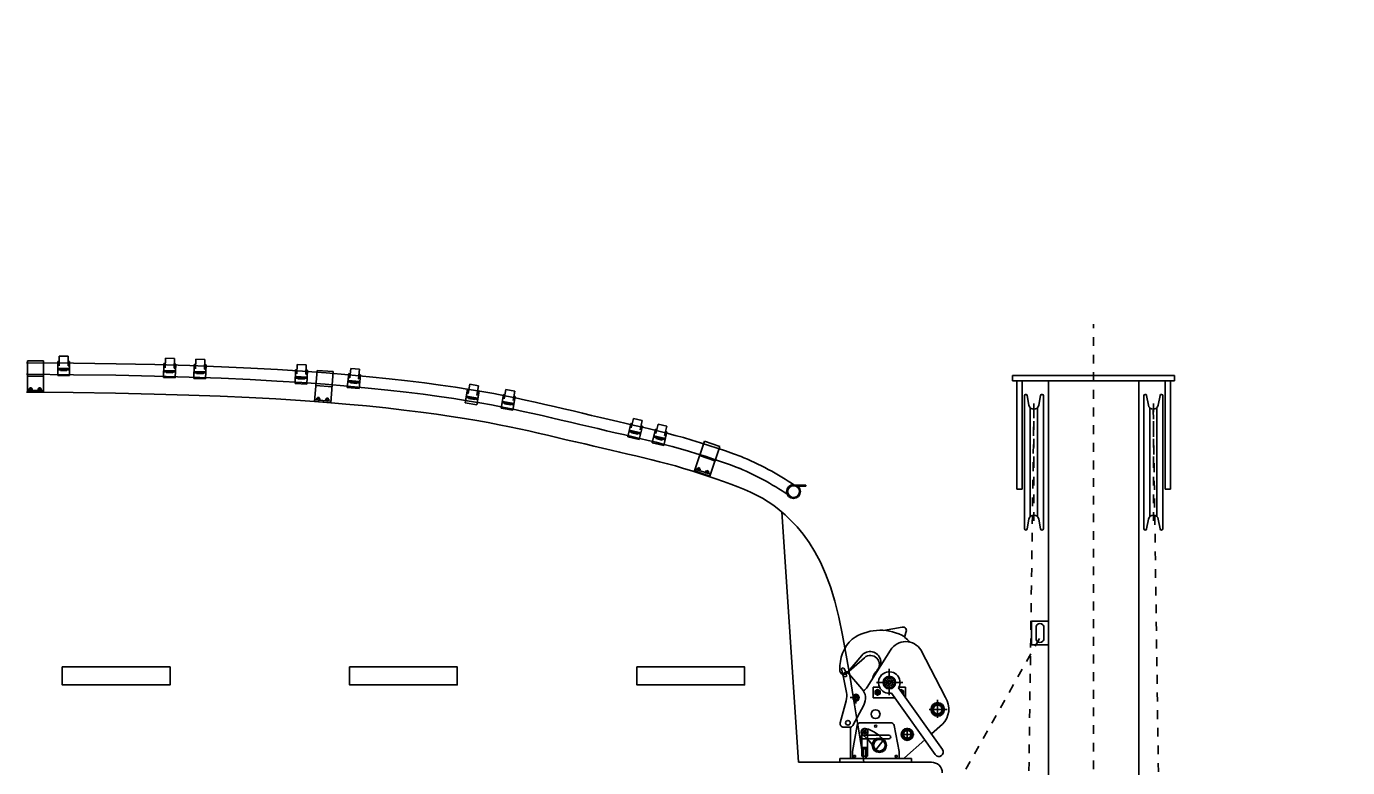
# Model space of a CAD drawing. Header units: millimetres. Extents: x -4 to 3776, y -4 to 4079.
# Drawn here: x 328.24 to 343.21, y 521.71 to 530.11 of the extents above; entities that cross this region are included whole.
import ezdxf
from ezdxf import colors
from ezdxf.entities.mleader import LeaderData, LeaderLine
from ezdxf.math import Vec2, Vec3

# ---------------------------------------------------------------- set-up
doc = ezdxf.new("R2010")
doc.units = ezdxf.units.MM
for name, pattern in [('ACAD_ISO02W100', [15, 12, -3]), ('CEN1', [2, 1, -0.4, 0.2, -0.4]), ('CENTER', [2, 1.25, -0.25, 0.25, -0.25])]:
    doc.linetypes.add(name, pattern=pattern)
for name, color, linetype in [('01-equipment', 3, 'Continuous'), ('03-input', 3, 'Continuous'), ('05-center', 6, 'CEN1'), ('06-text', 2, 'Continuous'), ('BK_kedu', 255, 'Continuous')]:
    doc.layers.add(name, color=color, linetype=linetype)
doc.styles.get("Standard").update_dxf_attribs({"font": 'arial.ttf'})

# ---------------------------------------------------------------- blocks, each defined once
blk = doc.blocks.new('艇架正视')
at = {"linetype": 'CEN1', "ltscale": 2}
blk.add_line((2821.6, 674.5), (5381.5, 5211.3), dxfattribs=at)
at = {"layer": '03-input', "color": 3, "linetype": 'Continuous'}
for p, q in [((5321, 5792), (5321, 5780)), ((5321, 5792), (5679, 5792)), ((5679, 5792), (5679, 5780)), ((5321, 5780), (5679, 5780)), ((5330, 5780), (5330, 5540)), ((5342, 5780), (5342, 5540)), ((5400, 4300), (5400, 5780)), ((5400, 5780), (5600, 5780)), ((5600, 4300), (5600, 5780)), ((5658, 5780), (5658, 5540)), ((5670, 5780), (5670, 5540)), ((5347, 5747), (5347, 5600)), ((5353, 5747.4), (5357.1, 5726.3)), ((5383, 5747.4), (5378.8, 5725.8)), ((5389, 5747), (5389, 5600)), ((5611, 5747), (5611, 5600)), ((5617, 5747.4), (5621.1, 5726.3)), ((5647, 5747.4), (5642.8, 5725.8)), ((5653, 5747), (5653, 5600)), ((5360, 5720.5), (5360, 5600)), ((5376, 5720.5), (5376, 5600)), ((5624, 5720.5), (5624, 5600)), ((5640, 5720.5), (5640, 5600)), ((5347, 5453), (5347, 5600)), ((5360, 5479.5), (5360, 5600)), ((5376, 5479.5), (5376, 5600)), ((5389, 5453), (5389, 5600)), ((5611, 5453), (5611, 5600)), ((5624, 5479.5), (5624, 5600)), ((5640, 5479.5), (5640, 5600)), ((5653, 5453), (5653, 5600)), ((5330, 5540), (5342, 5540)), ((5658, 5540), (5670, 5540)), ((5353, 5452.6), (5357.1, 5473.7)), ((5383, 5452.6), (5378.8, 5474.2)), ((5617, 5452.6), (5621.2, 5474.2)), ((5647, 5452.6), (5642.9, 5473.7)), ((5362.9, 5248.2), (5362.9, 5196.3)), ((5362.9, 5248.2), (5400, 5248.2)), ((5373.1, 5236.9), (5373.1, 5207.6)), ((5389.8, 5236.9), (5389.8, 5207.6)), ((5362.9, 5196.3), (5400, 5196.3))]:
    blk.add_line(p, q, dxfattribs=at)
at = {"layer": '03-input', "color": 3, "linetype": 'CENTER'}
for p, q in [((5368, 5729.8), (5368, 5600)), ((5632, 5729.8), (5632, 5600)), ((5368, 5717), (5350, 4410)), ((5649.8, 4447), (5631.8, 5717)), ((5368, 5470.2), (5368, 5600)), ((5632, 5470.2), (5632, 5600))]:
    blk.add_line(p, q, dxfattribs=at)
at = {"layer": '03-input', "color": 3, "linetype": 'Continuous'}
for centre, radius, start, end in [((5350, 5747), 3, 7.3754, 180), ((5368, 5728), 11, 188.6875, 349.5065), ((5386, 5747), 3, 0, 172.6246), ((5614, 5747), 3, 7.3754, 180), ((5632, 5728), 11, 188.6875, 349.5065), ((5650, 5747), 3, 0, 172.6246), ((5368, 5472), 11, 10.4935, 171.3125), ((5632, 5472), 11, 8.6875, 169.5065), ((5350, 5453), 3, 180, 352.6246), ((5386, 5453), 3, 187.3754, 0), ((5614, 5453), 3, 180, 352.6246), ((5650, 5453), 3, 187.3754, 0), ((5378.1, 5236.9), 5, 132.0297, 180), ((5381.5, 5233.2), 9.98, 47.9703, 132.0297), ((5384.8, 5236.9), 5, 0, 47.9703), ((5378.1, 5207.6), 5, 180, 227.9703), ((5381.5, 5211.3), 9.98, 227.9703, 312.0297), ((5384.8, 5207.6), 5, 312.0297, 0)]:
    blk.add_arc(centre, radius, start, end, dxfattribs=at)
at = {"layer": '05-center', "ltscale": 2}
blk.add_line((5500, -150.1), (5500, 5905.5), dxfattribs=at)
blk = doc.blocks.new('A$C4EFE2257')
at = {"layer": '03-input', "color": 0, "linetype": 'Continuous'}
for p, q in [((0, 38.7), (4, 38.7)), ((0, 0), (0, 38.7)), ((3.5, 27.1), (3.5, 38.7)), ((4, 27.1), (4, 53.6)), ((29, 53.6), (4, 53.6)), ((29, 27.1), (29, 53.6)), ((29, 38.7), (33, 38.7)), ((29.5, 27.1), (29.5, 38.7)), ((33, 0), (33, 38.7)), ((33, 19.5), (0, 19.5)), ((0, 17.6), (33, 17.6)), ((0, 15.6), (33, 15.6)), ((4, 27.1), (3.5, 27.1)), ((7.5, 17.6), (7.5, 19.5)), ((7.5, 13.6), (7.5, 15.6)), ((7.5, 13.6), (25.5, 13.6)), ((25.5, 17.6), (25.5, 19.5)), ((25.5, 13.6), (25.5, 15.6)), ((29.5, 27.1), (29, 27.1)), ((0, 0), (33, 0))]:
    blk.add_line(p, q, dxfattribs=at)
blk = doc.blocks.new('PROFILPR')
at = {"layer": '03-input', "color": 0, "linetype": 'Continuous'}
for p, q in [((-22.5, 87), (22.5, 87)), ((-22.5, 0), (-22.5, 87)), ((22.5, 87), (22.5, 0)), ((22.5, 45), (-22.5, 45)), ((22.5, 5), (-22.5, 5)), ((22.5, 0), (-22.5, 0)), ((-17.6, 10), (-17.6, 5)), ((-8.9, 10), (-17.6, 10)), ((-17.6, 5), (-8.9, 5)), ((-15.7, 5), (-15.7, 12)), ((-15.7, 12), (-10.7, 12)), ((-15.7, 9), (-15.7, 7.5)), ((-15.7, 6), (-15.7, 7.5)), ((-10.7, 5), (-15.7, 5)), ((-10.8, 7.5), (-10.8, 9)), ((-10.8, 7.5), (-10.8, 6)), ((-10.7, 5), (-10.7, 12)), ((-8.9, 5), (-8.9, 10)), ((7.5, 10), (7.5, 5)), ((16.2, 10), (7.5, 10)), ((7.5, 5), (16.2, 5)), ((9.4, 5), (9.4, 12)), ((9.4, 12), (14.4, 12)), ((9.4, 9), (9.4, 7.5)), ((9.4, 6), (9.4, 7.5)), ((14.4, 5), (9.4, 5)), ((14.3, 7.5), (14.3, 9)), ((14.3, 7.5), (14.3, 6)), ((14.4, 5), (14.4, 12)), ((16.2, 5), (16.2, 10))]:
    blk.add_line(p, q, dxfattribs=at)
for points in [[(-17.6, 10, -0.053714), (-16.8, 9.9, -0.06756), (-16.2, 9.7, -0.105274), (-15.8, 9.3, -0.168253), (-15.7, 9, -0.168253)], [(-17.6, 5, 0.053714), (-16.8, 5.1, 0.06756), (-16.2, 5.3, 0.105274), (-15.8, 5.7, 0.168253), (-15.7, 6, 0.168253)], [(-10.8, 9, 0.200825), (-10.9, 9.3, 0.097941), (-11.5, 9.7, 0.055066), (-12.2, 9.9, 0.041895), (-13.2, 10, 0.041895), (-14.2, 9.9, 0.055066), (-14.9, 9.7, 0.097941), (-15.5, 9.3, 0.200825), (-15.7, 9, 0.200825)], [(-10.8, 6, -0.200825), (-10.9, 5.7, -0.097941), (-11.5, 5.3, -0.055066), (-12.2, 5.1, -0.041895), (-13.2, 5, -0.041895), (-14.2, 5.1, -0.055066), (-14.9, 5.3, -0.097941), (-15.5, 5.7, -0.200825), (-15.7, 6, -0.200825)], [(-8.9, 10, 0.053714), (-9.6, 9.9, 0.06756), (-10.2, 9.7, 0.105274), (-10.6, 9.3, 0.168253), (-10.8, 9, 0.168253)], [(-8.9, 5, -0.053714), (-9.6, 5.1, -0.06756), (-10.2, 5.3, -0.105274), (-10.6, 5.7, -0.168253), (-10.8, 6, -0.168253)], [(7.5, 10, -0.053714), (8.3, 9.9, -0.06756), (8.9, 9.7, -0.105274), (9.3, 9.3, -0.168253), (9.4, 9, -0.168253)], [(7.5, 5, 0.053714), (8.3, 5.1, 0.06756), (8.9, 5.3, 0.105274), (9.3, 5.7, 0.168253), (9.4, 6, 0.168253)], [(14.3, 9, 0.200825), (14.2, 9.3, 0.097941), (13.6, 9.7, 0.055066), (12.9, 9.9, 0.041895), (11.9, 10, 0.041895), (10.9, 9.9, 0.055066), (10.2, 9.7, 0.097941), (9.6, 9.3, 0.200825), (9.4, 9, 0.200825)], [(14.3, 6, -0.200825), (14.2, 5.7, -0.097941), (13.6, 5.3, -0.055066), (12.9, 5.1, -0.041895), (11.9, 5, -0.041895), (10.9, 5.1, -0.055066), (10.2, 5.3, -0.097941), (9.6, 5.7, -0.200825), (9.4, 6, -0.200825)], [(16.2, 10, 0.053714), (15.5, 9.9, 0.06756), (14.9, 9.7, 0.105274), (14.5, 9.3, 0.168253), (14.3, 9, 0.168253)], [(16.2, 5, -0.053714), (15.5, 5.1, -0.06756), (14.9, 5.3, -0.105274), (14.5, 5.7, -0.168253), (14.3, 6, -0.168253)]]:
    blk.add_lwpolyline(points, format="xyb", dxfattribs=at)
blk = doc.blocks.new('A$C480C00B7')
at = {"layer": '03-input', "color": 0, "linetype": 'Continuous'}
for p, q in [((4.1, 162.4), (8.4, 141.8)), ((5.7, 164.7), (8.2, 165.3)), ((17.6, 97.3), (7.2, 147.6)), ((18.6, 154.1), (8.4, 149.8)), ((10.3, 164.3), (15.8, 154.7)), ((16, 154.1), (18.2, 143.9)), ((20.9, 153.6), (60.9, 107.1)), ((10.8, 140.3), (16.6, 141.5)), ((0.2, 12.6), (16.9, 74)), ((65.8, 62), (35.1, 5.2)), ((26.3, 0), (9.8, 0))]:
    blk.add_line(p, q, dxfattribs=at)
for centre, radius in [((44.1, 82.9), 8.5), ((21.9, 12.4), 6.5)]:
    blk.add_circle(centre, radius, dxfattribs=at)
for centre, radius, start, end in [((6.1, 162.8), 2, 101.7403, 191.7403), ((9.2, 148), 2, 112.7492, 191.7403), ((8.6, 163.3), 2, 29.9161, 101.7403), ((14.1, 153.7), 2, 11.7403, 29.9161), ((19.4, 152.3), 2, 40.7473, 112.7492), ((10.4, 142.2), 2, 191.7403, 281.7403), ((16.2, 143.4), 2, 281.7403, 11.7403), ((-31.3, 87.1), 50, 344.7212, 11.7403), ((30.6, 81), 40, 331.5913, 40.7473), ((9.8, 10), 10, 164.7212, 270), ((26.3, 10), 10, 270, 331.5913)]:
    blk.add_arc(centre, radius, start, end, dxfattribs=at)
blk = doc.blocks.new('A$C67EC23AD')
at = {"layer": '03-input', "color": 0, "linetype": 'Continuous'}
for centre, radius in [((10, 58.9), 4.25), ((48.9, 20), 20), ((48.9, 20), 16)]:
    blk.add_circle(centre, radius, dxfattribs=at)
for centre, radius, start, end in [((10, 58.9), 10, 74.825, 231.8158), ((-58, -27.6), 100, 23.9914, 51.8158), ((-7.3, -9.3), 80.3, 27.2499, 75.9058), ((48.9, 20), 17, 203.9914, 28.9664)]:
    blk.add_arc(centre, radius, start, end, dxfattribs=at)
blk = doc.blocks.new('hook-a')
at = {"layer": '03-input', "color": 0, "linetype": 'Continuous'}
for p, q in [((122.1, 367.2), (173.8, 376.4)), ((181.3, 351.2), (183.9, 361)), ((19.1, 247.4), (61.1, 297.5)), ((141.5, 312.4), (76.6, 209.1)), ((294.2, 180), (226, 312.7)), ((19.1, 247.4), (68.7, 291.1)), ((92.9, 209.3), (110.6, 209.3)), ((92.9, 209.3), (92.9, 179.3)), ((107.9, 209.3), (110.6, 209.3)), ((143.6, 192.3), (265.5, 21.1)), ((163.9, 206.8), (285.9, 35.6)), ((165.2, 209.3), (167.9, 209.3)), ((165.2, 209.3), (182.9, 209.3)), ((182.9, 209.3), (182.9, 180.1)), ((92.9, 179.3), (152.8, 179.3)), ((257.5, 155.5), (272.5, 164.2)), ((257.5, 138.2), (257.5, 155.5)), ((272.5, 123.9), (272.5, 173.6)), ((272.5, 164.2), (287.5, 155.5)), ((287.5, 155.5), (287.5, 138.2)), ((248.6, 146.8), (298.6, 146.8)), ((272.5, 129.5), (257.5, 138.2)), ((287.5, 138.2), (272.5, 129.5)), ((30, 97.5), (30, 10)), ((30, 97.5), (30, 10)), ((48.5, 101.8), (35, 30)), ((58.3, 110), (141.7, 110)), ((61.4, 79.8), (61.4, 16.9)), ((63.5, 75.3), (100, 75.3)), ((66.9, 83.9), (71.9, 83.9)), ((69.4, 81.4), (69.4, 86.4)), ((77.4, 79.8), (77.4, 16.9)), ((136.5, 75.3), (100, 75.3)), ((151.5, 101.8), (165, 30)), ((169.9, 77.5), (207.2, 77.5)), ((174.8, 85.1), (188, 92.7)), ((174.8, 69.9), (174.8, 85.1)), ((188, 59.5), (188, 95.5)), ((188, 92.7), (201.2, 85.1)), ((201.2, 85.1), (201.2, 69.9)), ((255.3, 78.5), (286.1, 105.7)), ((61.4, 36.9), (77.4, 36.9)), ((63.5, 65.3), (100, 65.3)), ((136.5, 65.3), (100, 65.3)), ((120.2, 59.5), (100.2, 34.5)), ((188, 62.3), (174.8, 69.9)), ((180, 11.9), (236.5, 61.8)), ((201.2, 69.9), (188, 62.3)), ((0, 10), (200, 10)), ((0, 0), (0, 10)), ((0, 0), (200, 0)), ((35, 30), (35, 12)), ((37, 10), (163, 10)), ((61.4, 16.9), (77.1, 16.9)), ((65.4, 16.9), (65.4, 10)), ((66.4, 16.9), (66.4, 10)), ((72.4, 16.9), (72.4, 10)), ((73.4, 16.9), (73.4, 10)), ((165, 30), (165, 12)), ((180, 10), (180, 11.9)), ((200, 0), (200, 10))]:
    blk.add_line(p, q, dxfattribs=at)
at = {"layer": '03-input', "color": 0, "linetype": 'CENTER'}
for p, q in [((137.9, 260.2), (137.9, 186.6)), ((102.5, 221.8), (175.8, 221.8))]:
    blk.add_line(p, q, dxfattribs=at)
at = {"layer": '03-input', "color": 0, "linetype": 'CENTER', "ltscale": 0.35}
for p, q in [((37.7, 174.7), (37.7, 185.3)), ((45, 164), (45, 196)), ((52.3, 174.7), (52.3, 185.3)), ((112.5, 194.3), (98.4, 194.3)), ((105.4, 188.6), (105.4, 200)), ((170.4, 197.7), (170.4, 200)), ((172.8, 194.3), (177.5, 194.3)), ((29, 180), (61, 180))]:
    blk.add_line(p, q, dxfattribs=at)
at = {"layer": '03-input', "color": 0, "linetype": 'CENTER', "ltscale": 0.5}
blk.add_line((45, 163.8), (45, 196.2), dxfattribs=at)
at = {"layer": '03-input', "color": 0, "linetype": 'ACAD_ISO02W100', "ltscale": 0.4}
for p, q in [((77.4, 40.9), (61.4, 40.9)), ((66.4, 40.9), (66.4, 16.9)), ((72.4, 40.9), (72.4, 16.9))]:
    blk.add_line(p, q, dxfattribs=at)
at = {"layer": '03-input', "color": 0, "linetype": 'Continuous'}
blk.add_lwpolyline([(112.4, 198.3), (105.4, 202.4), (98.4, 198.3), (98.4, 190.2), (105.4, 186.2), (112.4, 190.2)], close=True, dxfattribs=at)
blk.add_lwpolyline([(168.1, 201), (170.4, 202.4), (177.4, 198.3), (177.4, 190.2), (176.2, 189.5)], dxfattribs=at)
for centre, radius in [((137.9, 221.8), 17.5), ((137.9, 221.8), 17.5), ((137.9, 221.8), 14.5), ((137.9, 221.8), 10), ((137.9, 221.8), 5), ((137.9, 221.8), 3), ((45, 180), 6), ((105.4, 194.3), 4), ((272.5, 146.8), 19), ((272.5, 146.8), 15), ((272.5, 146.8), 12.5), ((272.5, 146.8), 12.5), ((272.5, 146.8), 12.5), ((272.5, 146.8), 12.5), ((69.4, 83.9), 9), ((69.4, 83.9), 4.25), ((100, 100.2), 3), ((188, 77.5), 13.2), ((110.2, 47.1), 19), ((41.2, 16), 3), ((157.2, 16), 3)]:
    blk.add_circle(centre, radius, dxfattribs=at)
at = {"layer": '03-input', "color": 0, "linetype": 'Continuous', "ltscale": 2}
for radius in [16.7, 10.6, 10.6]:
    blk.add_circle((188, 77.5), radius, dxfattribs=at)
at = {"layer": '03-input', "color": 0, "linetype": 'Continuous'}
for centre, radius, start, end in [((175.6, 366.6), 10, 325.88, 100.0762), ((107.3, 264), 107.1, 132.5461, 183.8823), ((112.7, 232.6), 135, 63.706, 125.2006), ((183.8, 285.8), 50, 32.4397, 147.875), ((102.9, 246), 128.2, 47.4002, 57.0988), ((186.1, 349.9), 5, 165.2097, 231.3112), ((38.6, 209.1), 200.1, 38.8937, 40.9895), ((84.1, 278.2), 30, 313.6367, 140.0357), ((85.2, 272.3), 25, 316.1761, 131.3648), ((11.3, 255.2), 11, 171.963, 315.0967), ((137.9, 221.8), 48, 133.6367, 167.6541), ((137.9, 221.8), 30, 330.0811, 280.8325), ((137.9, 221.8), 5.5, 0, 270), ((45, 180), 9, 35.7954, 144.2046), ((51.2, 225), 30, 299.122, 327.875), ((170.4, 194.3), 4, 335.1179, 95.7957), ((45, 180), 9, 215.7954, 324.2046), ((243.5, 147.9), 60, 315.2758, 32.3414), ((58.3, 100), 10, 90, 169.3803), ((63.3, 70.3), 5.01, 87.2007, 272.7993), ((136.7, 70.3), 5.01, 267.2007, 92.7993), ((141.7, 100), 10, 10.6197, 90), ((37, 12), 2, 180, 270), ((163, 12), 2, 270, 0), ((275.7, 28.3), 12.5, 215.4568, 35.4568)]:
    blk.add_arc(centre, radius, start, end, dxfattribs=at)
blk.add_blockref('A$C480C00B7', (0.9, 97.2), dxfattribs=at)
at = {"layer": '03-input', "color": 0, "linetype": 'Continuous', "rotation": 2.905075325396412}
blk.add_blockref('A$C67EC23AD', (62.4, 24.6), dxfattribs=at)
blk = doc.blocks.new('救生艇侧视')
at = {"layer": '03-input', "color": 0, "linetype": 'Continuous'}
for p, q in [((2543.9, 2358.5), (2570.4, 2358.5)), ((2548.5, 2355.7), (2570.4, 2355.7)), ((2570.4, 2358.5), (2570.4, 2355.7)), ((2503.1, 2284), (2550, 1587)), ((2550, 1587), (2920, 1587)), ((2550, 1587), (2746.1, 1587))]:
    blk.add_line(p, q, dxfattribs=at)
for points in [[(400.8, 2699.9), (531.6, 2698.6), (650.1, 2696.9), (757.4, 2694.6), (854.8, 2691.8), (943.4, 2688.6), (1024.5, 2685), (1099.3, 2680.9), (1169, 2676.4), (1234.7, 2671.6), (1296.7, 2666.4), (1355, 2661), (1409.7, 2655.3), (1461, 2649.5), (1508.8, 2643.6), (1553.3, 2637.6), (1594.6, 2631.6), (1632.7, 2625.6), (1668.1, 2619.6), (1701.1, 2613.7), (1732.1, 2607.7), (1761.5, 2601.7), (1789.6, 2595.7), (1816.7, 2589.7), (1843.3, 2583.7), (1869.7, 2577.6), (1896, 2571.5), (1922.1, 2565.4), (1948, 2559.3), (1973.5, 2553.3), (1998.5, 2547.4), (2023, 2541.6), (2046.9, 2536.1), (2070.2, 2530.7), (2093.1, 2525.4), (2115.8, 2520.1), (2138.3, 2514.7), (2160.9, 2509.2), (2183.5, 2503.5), (2206.4, 2497.5), (2229.6, 2491.1), (2253.1, 2484.3), (2276.7, 2477.1), (2300.2, 2469.6), (2323.5, 2462), (2346.4, 2454.1), (2368.7, 2446.2), (2390.2, 2438.2), (2397.7, 2435.3)], [(400.5, 2667.9), (531.2, 2666.6), (649.5, 2664.9), (756.6, 2662.6), (853.7, 2659.8), (942.1, 2656.6), (1022.9, 2653), (1097.4, 2648.9), (1166.8, 2644.5), (1232.2, 2639.7), (1293.9, 2634.5), (1351.9, 2629.1), (1406.3, 2623.5), (1457.2, 2617.7), (1504.7, 2611.9), (1548.9, 2605.9), (1589.8, 2599.9), (1627.6, 2594), (1662.6, 2588.1), (1695.3, 2582.2), (1725.9, 2576.3), (1755, 2570.4), (1782.8, 2564.4), (1809.7, 2558.5), (1836.1, 2552.5), (1862.5, 2546.4), (1888.7, 2540.3), (1914.8, 2534.2), (1940.6, 2528.1), (1966.1, 2522.1), (1991.2, 2516.2), (2015.7, 2510.5), (2039.7, 2504.9), (2063, 2499.5), (2085.9, 2494.2), (2108.5, 2488.9), (2130.8, 2483.6), (2153.2, 2478.2), (2175.5, 2472.5), (2198.1, 2466.6), (2220.9, 2460.3), (2244, 2453.6), (2267.2, 2446.5), (2290.4, 2439.2), (2313.3, 2431.6), (2335.8, 2423.9), (2357.7, 2416.1), (2378.9, 2408.3), (2386.1, 2405.4)], [(400, 2617.9), (530.6, 2616.6), (648.6, 2614.9), (755.4, 2612.6), (852.1, 2609.9), (940, 2606.7), (1020.4, 2603.1), (1094.4, 2599), (1163.4, 2594.6), (1228.3, 2589.8), (1289.5, 2584.7), (1347, 2579.4), (1400.9, 2573.8), (1451.3, 2568.1), (1498.3, 2562.3), (1541.9, 2556.4), (1582.3, 2550.5), (1619.6, 2544.6), (1654, 2538.8), (1686.1, 2533), (1716.2, 2527.2), (1744.8, 2521.4), (1772.1, 2515.6), (1798.7, 2509.7), (1825, 2503.7), (1851.2, 2497.7), (1877.4, 2491.6), (1903.4, 2485.5), (1929.2, 2479.5), (1954.7, 2473.5), (1979.8, 2467.5), (2004.4, 2461.8), (2028.4, 2456.2), (2051.8, 2450.8), (2074.6, 2445.5), (2097, 2440.3), (2119.2, 2435), (2141.1, 2429.7), (2163, 2424.1), (2185.1, 2418.3), (2207.3, 2412.2), (2229.8, 2405.6), (2252.4, 2398.8), (2275, 2391.6), (2297.4, 2384.2), (2319.3, 2376.7), (2340.6, 2369.1), (2361.1, 2361.5), (2380.6, 2353.9), (2399.1, 2346.5), (2416.5, 2338.8), (2433.1, 2330.8), (2449.3, 2322.2), (2465, 2312.6), (2480.7, 2301.9), (2496.4, 2289.7), (2512.5, 2275.9), (2528.9, 2260.2), (2545.7, 2242.2), (2562.5, 2221.9), (2579.1, 2198.9), (2595.2, 2173), (2610.7, 2143.9), (2625.2, 2111.5), (2638.6, 2075.5), (2650.7, 2035.5), (2661.9, 1991), (2672.4, 1941.1), (2682.9, 1885.3), (2693.7, 1822.6), (2705.2, 1752.5), (2717.8, 1674.2), (2732, 1587)]]:
    blk.add_lwpolyline(points, dxfattribs=at)
for points in [[(499.9, 1852.4), (799.9, 1852.4), (799.9, 1802.4), (499.9, 1802.4)], [(1299.9, 1852.4), (1599.9, 1852.4), (1599.9, 1802.4), (1299.9, 1802.4)], [(2099.9, 1852.4), (2399.9, 1852.4), (2399.9, 1802.4), (2099.9, 1802.4)]]:
    blk.add_lwpolyline(points, close=True, dxfattribs=at)
for centre, radius in [((2536.1, 2340.8), 19.3), ((2536.1, 2340.8), 16.5), ((2764.3, 1720.7), 12.5)]:
    blk.add_circle(centre, radius, dxfattribs=at)
for centre, radius, start, end in [((2071.9, 1668.6), 833, 55.107, 66.976), ((2071.9, 1668.6), 801, 55.107, 66.976), ((2536.2, 2340.9), 16.4, 248.0962, 42.1178), ((2920, 1557), 30, 0, 90)]:
    blk.add_arc(centre, radius, start, end, dxfattribs=at)
for name, p in [('PROFILPR', (425.2, 2617.8)), ('PROFILPR', (425.2, 2617.8)), ('A$C4EFE2257', (487.5, 2664.2)), ('A$C4EFE2257', (487.5, 2664.2)), ('hook-a', (2664.8, 1587))]:
    blk.add_blockref(name, p, dxfattribs=at)
for name, p, rotation in [('A$C4EFE2257', (781.5, 2658.9), 357.7918234818812), ('A$C4EFE2257', (866.1, 2656.4), 357.7918234818812), ('A$C4EFE2257', (1148.2, 2641.7), 357.7918234818812), ('PROFILPR', (1225.1, 2590), 355.5662786865843), ('PROFILPR', (1225.1, 2590), 355.5662786865843), ('A$C4EFE2257', (1293.5, 2631.2), 354.1058989560165), ('A$C4EFE2257', (1621.3, 2587.9), 350.2148782976586), ('A$C4EFE2257', (1721.9, 2573.1), 350.2148782976586), ('A$C4EFE2257', (2074.3, 2493.2), 346.9011593409231), ('A$C4EFE2257', (2142.7, 2477.1), 346.9011593409231), ('PROFILPR', (2281.8, 2391.3), 341.7659476494441)]:
    blk.add_blockref(name, p, dxfattribs=dict(at, rotation=rotation))

msp = doc.modelspace()

# ---------------------------------------------------------------- block references
at = {"layer": '01-equipment', "linetype": 'Continuous', "xscale": 0.00406911675591271, "yscale": 0.00406911675591271, "zscale": 0.00406911675591271}
msp.add_blockref('救生艇侧视', (326.613, 515.313), dxfattribs=at)
at = {"layer": '06-text', "linetype": 'Continuous', "xscale": 0.005127087112450015, "yscale": 0.005127087112450015, "zscale": 0.005127087112450015}
msp.add_blockref('艇架正视', (312.133, 496.46), dxfattribs=at)

# ---------------------------------------------------------------- leaders
at = {"layer": 'BK_kedu'}
ml = msp.add_multileader_mtext('Standard', dxfattribs=at)
ml.set_content('', color=256)
ml.set_leader_properties()
ml.build(insert=Vec2(0, 0))
ml.multileader.update_dxf_attribs({"text_right_attachment_type": 6, "dogleg_length": 0.36, "arrow_head_size": 0.18})
ctx = ml.context
ctx.base_point, ctx.char_height, ctx.arrow_head_size, ctx.landing_gap_size, ctx.plane_origin = Vec3(3775.999, 4079.328), 0.18, 0.18, 0.09, Vec3(3774.639, 4079.328)
ctx.right_attachment = 6
notes = []
notes.append((ctx, [(0, (0, 0, 0), (0, 0), (1, 0), 1, [])]))
ctx.mtext.insert, ctx.mtext.flow_direction = Vec3(3776.089, 4079.418), 5
for ctx, leaders in notes:
    for number, flags, end, landing, length, lines in leaders:
        leader = LeaderData()
        leader.index, (leader.has_last_leader_line, leader.has_dogleg_vector, leader.attachment_direction) = number, flags
        leader.last_leader_point, leader.dogleg_vector, leader.dogleg_length = Vec3(end), Vec3(landing), length
        for number, points, colour, breaks in lines:
            line = LeaderLine()
            line.index, line.vertices, line.color, line.breaks = number, Vec3.list(points), colors.encode_raw_color(colour), breaks
            leader.lines.append(line)
        ctx.leaders.append(leader)

doc.saveas('drawing.dxf')
